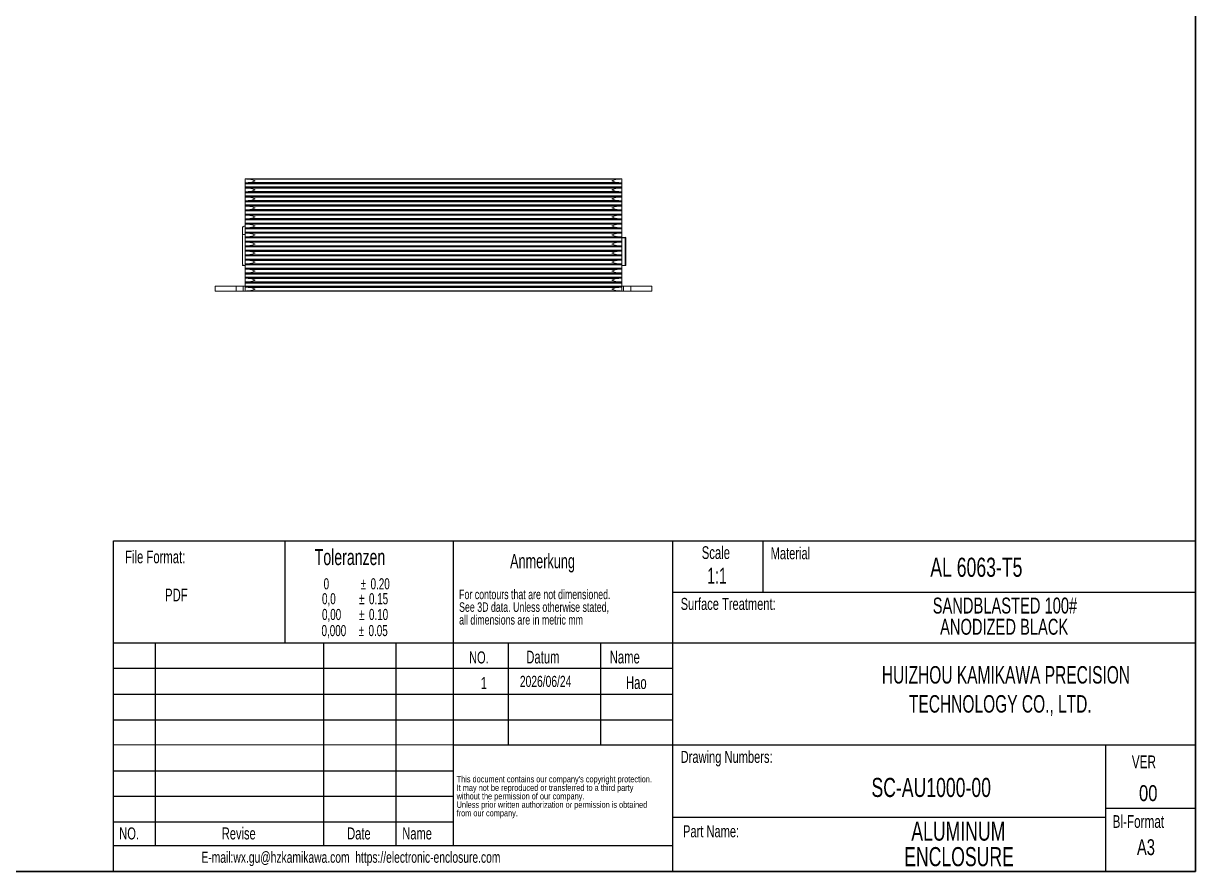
# Model space of a CAD drawing. Header units: millimetres. Extents: x 15 to 405, y 6 to 293.
# Drawn here: x 210 to 405, y 10.8 to 151.9 of the extents above; entities that cross this region are included whole.
import ezdxf

# ---------------------------------------------------------------- set-up
doc = ezdxf.new("R2010")
doc.units = ezdxf.units.MM
for name, color, linetype in [('KOPF', 5, 'Continuous'), ('RAHM', 5, 'Continuous'), ('TEXT', 5, 'Continuous')]:
    doc.layers.add(name, color=color, linetype=linetype)
doc.styles.add('SLDTEXTSTYLE0', font='TXT', dxfattribs={"width": 0.690625})
doc.styles.add('SLDTEXTSTYLE1', font='TXT', dxfattribs={"width": 0.663})
doc.styles.add('SLDTEXTSTYLE2', font='TXT', dxfattribs={"width": 0.78125})

msp = doc.modelspace()

# ---------------------------------------------------------------- linework, layer by layer
at = {"color": 7, "linetype": 'Continuous', "lineweight": 18}
for p, q in [((246.87, 107.41), (246.87, 126.07)), ((246.88, 126.07), (246.87, 126.07)), ((309.54, 126.07), (246.88, 126.07)), ((246.88, 125.25), (246.88, 124.73)), ((309.54, 125.25), (246.88, 125.25)), ((246.9, 125.41), (309.52, 125.41)), ((308.78, 126.02), (247.64, 126.02)), ((308.78, 125.46), (247.64, 125.46)), ((309.54, 126.07), (309.54, 126.07)), ((309.54, 107.41), (309.54, 126.07)), ((309.54, 124.73), (309.54, 125.25)), ((246.88, 124.73), (309.54, 124.73)), ((246.88, 123.75), (246.88, 123.23)), ((309.54, 123.75), (246.88, 123.75)), ((246.88, 123.23), (309.54, 123.23)), ((309.52, 124.57), (246.9, 124.57)), ((246.9, 123.91), (309.52, 123.91)), ((309.52, 123.07), (246.9, 123.07)), ((308.78, 124.52), (247.64, 124.52)), ((308.78, 123.96), (247.64, 123.96)), ((308.78, 123.02), (247.64, 123.02)), ((309.54, 123.23), (309.54, 123.75)), ((246.88, 122.25), (246.88, 121.73)), ((309.54, 122.25), (246.88, 122.25)), ((246.88, 121.73), (309.54, 121.73)), ((246.9, 122.41), (309.52, 122.41)), ((309.52, 121.57), (246.9, 121.57)), ((246.9, 120.91), (309.52, 120.91)), ((308.78, 122.46), (247.64, 122.46)), ((308.78, 121.52), (247.64, 121.52)), ((308.78, 120.96), (247.64, 120.96)), ((309.54, 121.73), (309.54, 122.25)), ((246.88, 120.75), (246.88, 120.23)), ((309.54, 120.75), (246.88, 120.75)), ((246.88, 120.23), (309.54, 120.23)), ((246.88, 119.25), (246.88, 118.73)), ((309.54, 119.25), (246.88, 119.25)), ((309.52, 120.07), (246.9, 120.07)), ((246.9, 119.41), (309.52, 119.41)), ((308.78, 120.02), (247.64, 120.02)), ((308.78, 119.46), (247.64, 119.46)), ((309.54, 120.23), (309.54, 120.75)), ((309.54, 118.73), (309.54, 119.25)), ((246.45, 116.75), (246.45, 117.99)), ((246.47, 116.77), (246.47, 117.97)), ((246.68, 118.22), (246.87, 118.22)), ((246.7, 118.21), (246.87, 118.21)), ((246.88, 118.73), (309.54, 118.73)), ((246.88, 117.75), (246.88, 117.23)), ((309.54, 117.75), (246.88, 117.75)), ((246.88, 117.23), (309.54, 117.23)), ((309.52, 118.57), (246.9, 118.57)), ((246.9, 117.91), (309.52, 117.91)), ((309.52, 117.07), (246.9, 117.07)), ((308.78, 118.52), (247.64, 118.52)), ((308.78, 117.96), (247.64, 117.96)), ((308.78, 117.02), (247.64, 117.02)), ((309.54, 117.23), (309.54, 117.75)), ((246.42, 111.89), (246.42, 116.64)), ((246.62, 116.84), (246.87, 116.84)), ((246.88, 116.25), (246.88, 115.73)), ((309.54, 116.25), (246.88, 116.25)), ((246.88, 115.73), (309.54, 115.73)), ((246.9, 116.41), (309.52, 116.41)), ((309.52, 115.57), (246.9, 115.57)), ((308.78, 116.46), (247.64, 116.46)), ((308.78, 115.52), (247.64, 115.52)), ((309.54, 116.35), (310.11, 116.35)), ((309.54, 115.73), (309.54, 116.25)), ((310.11, 116.25), (309.54, 116.25)), ((310.11, 116.25), (310.11, 116.35)), ((310.21, 116.25), (310.11, 116.25)), ((310.11, 111.69), (310.11, 116.25)), ((310.21, 116.25), (310.21, 111.69)), ((246.88, 114.75), (246.88, 114.23)), ((309.54, 114.75), (246.88, 114.75)), ((246.88, 114.23), (309.54, 114.23)), ((246.88, 113.25), (246.88, 112.73)), ((309.54, 113.25), (246.88, 113.25)), ((246.9, 114.91), (309.52, 114.91)), ((309.52, 114.07), (246.9, 114.07)), ((246.9, 113.41), (309.52, 113.41)), ((308.78, 114.96), (247.64, 114.96)), ((308.78, 114.02), (247.64, 114.02)), ((308.78, 113.46), (247.64, 113.46)), ((309.54, 114.23), (309.54, 114.75)), ((309.54, 112.73), (309.54, 113.25)), ((246.45, 111.69), (246.45, 111.78)), ((246.55, 111.69), (246.45, 111.69)), ((246.55, 111.7), (246.55, 111.69)), ((246.62, 111.69), (246.55, 111.69)), ((246.87, 111.69), (246.62, 111.69)), ((246.88, 112.73), (309.54, 112.73)), ((246.88, 111.75), (246.88, 111.23)), ((309.54, 111.75), (246.88, 111.75)), ((246.88, 111.23), (309.54, 111.23)), ((309.52, 112.57), (246.9, 112.57)), ((246.9, 111.91), (309.52, 111.91)), ((308.78, 112.52), (247.64, 112.52)), ((308.78, 111.96), (247.64, 111.96)), ((309.54, 111.23), (309.54, 111.75)), ((310.11, 111.69), (309.54, 111.69)), ((310.21, 111.69), (310.11, 111.69)), ((246.88, 110.25), (246.88, 109.73)), ((309.54, 110.25), (246.88, 110.25)), ((246.88, 109.73), (309.54, 109.73)), ((309.52, 111.07), (246.9, 111.07)), ((246.9, 110.41), (309.52, 110.41)), ((309.52, 109.57), (246.9, 109.57)), ((308.78, 111.02), (247.64, 111.02)), ((308.78, 110.46), (247.64, 110.46)), ((308.78, 109.52), (247.64, 109.52)), ((309.54, 109.73), (309.54, 110.25)), ((241.87, 108.24), (241.87, 107.41)), ((241.87, 108.24), (245.39, 108.24)), ((241.87, 107.41), (245.39, 107.41)), ((245.39, 107.41), (245.39, 108.24)), ((245.39, 108.24), (246.56, 108.24)), ((246.56, 107.41), (245.39, 107.41)), ((246.56, 108.24), (246.56, 107.41)), ((246.56, 108.24), (246.87, 108.24)), ((246.56, 107.41), (246.87, 107.41)), ((246.88, 107.41), (246.87, 107.41)), ((246.88, 108.75), (246.88, 108.23)), ((309.54, 108.75), (246.88, 108.75)), ((246.88, 108.23), (309.54, 108.23)), ((309.54, 107.41), (246.88, 107.41)), ((246.9, 108.91), (309.52, 108.91)), ((309.52, 108.07), (246.9, 108.07)), ((308.78, 108.96), (247.64, 108.96)), ((308.78, 108.02), (247.64, 108.02)), ((308.78, 107.46), (247.64, 107.46)), ((309.54, 108.23), (309.54, 108.75)), ((309.54, 108.24), (309.85, 108.24)), ((309.54, 107.41), (309.85, 107.41)), ((309.54, 107.41), (309.54, 107.41)), ((309.85, 107.41), (309.85, 108.24)), ((309.85, 108.24), (311.03, 108.24)), ((311.03, 107.41), (309.85, 107.41)), ((311.03, 108.24), (311.03, 107.41)), ((311.03, 108.24), (314.54, 108.24)), ((311.03, 107.41), (314.54, 107.41)), ((314.54, 108.24), (314.54, 107.41))]:
    msp.add_line(p, q, dxfattribs=at)
for centre, radius, start, end in [((246.68, 117.99), 0.233, 90, 180), ((246.7, 117.97), 0.233, 90, 180), ((246.62, 116.64), 0.2, 90, 180), ((310.11, 116.25), 0.102, 360, 90), ((246.62, 111.89), 0.2, 180, 270)]:
    msp.add_arc(centre, radius, start, end, dxfattribs=at)
for centre, start_param, end_param in [((248.54, 126.08), 3.208882, 4.140494), ((248.54, 125.4), 2.142691, 2.977987), ((307.87, 126.08), 5.284284, 6.215896), ((307.87, 125.4), 0.163606, 0.998901), ((248.54, 124.58), 3.305198, 4.140494), ((248.54, 123.9), 2.142691, 2.977987), ((248.54, 123.08), 3.305198, 4.140494), ((307.87, 124.58), 5.284284, 6.11958), ((307.87, 123.9), 0.163606, 0.998901), ((307.87, 123.08), 5.284284, 6.11958), ((248.54, 122.4), 2.142691, 2.977987), ((248.54, 121.58), 3.305198, 4.140494), ((248.54, 120.9), 2.142691, 2.977987), ((307.87, 122.4), 0.163606, 0.998901), ((307.87, 121.58), 5.284284, 6.11958), ((307.87, 120.9), 0.163606, 0.998901), ((248.54, 120.08), 3.305198, 4.140494), ((248.54, 119.4), 2.142691, 2.977987), ((307.87, 120.08), 5.284284, 6.11958), ((307.87, 119.4), 0.163606, 0.998901), ((248.54, 118.58), 3.305198, 4.140494), ((248.54, 117.9), 2.142691, 2.977987), ((248.54, 117.08), 3.305198, 4.140494), ((307.87, 118.58), 5.284284, 6.11958), ((307.87, 117.9), 0.163606, 0.998901), ((307.87, 117.08), 5.284284, 6.11958), ((248.54, 116.4), 2.142691, 2.977987), ((248.54, 115.58), 3.305198, 4.140494), ((307.87, 116.4), 0.163606, 0.998901), ((307.87, 115.58), 5.284284, 6.11958), ((248.54, 114.9), 2.142691, 2.977987), ((248.54, 114.08), 3.305198, 4.140494), ((248.54, 113.4), 2.142691, 2.977987), ((307.87, 114.9), 0.163606, 0.998901), ((307.87, 114.08), 5.284284, 6.11958), ((307.87, 113.4), 0.163606, 0.998901), ((248.54, 112.58), 3.305198, 4.140494), ((248.54, 111.9), 2.142691, 2.977987), ((307.87, 112.58), 5.284284, 6.11958), ((307.87, 111.9), 0.163606, 0.998901), ((248.54, 111.08), 3.305198, 4.140494), ((248.54, 110.4), 2.142691, 2.977987), ((248.54, 109.58), 3.305198, 4.140494), ((307.87, 111.08), 5.284284, 6.11958), ((307.87, 110.4), 0.163606, 0.998901), ((307.87, 109.58), 5.284284, 6.11958), ((248.54, 107.4), 2.142691, 3.074303), ((248.54, 108.9), 2.142691, 2.977987), ((248.54, 108.08), 3.305198, 4.140494), ((307.87, 108.9), 0.163606, 0.998901), ((307.87, 108.08), 5.284284, 6.11958), ((307.87, 107.4), 0.06729, 0.998901)]:
    msp.add_ellipse(centre, major_axis=(1.67, 0), ratio=0.043661, start_param=start_param, end_param=end_param, dxfattribs=at)
for points, knots in [([(246.88, 125.25), (246.88, 125.29), (246.88, 125.33), (246.88, 125.39), (246.89, 125.41), (246.9, 125.41)], [0, 0, 0, 0, 0.5, 0.5, 1, 1, 1, 1]), ([(247.64, 126.02), (247.71, 126.01), (247.78, 126), (247.93, 125.97), (248.01, 125.94), (248.16, 125.89), (248.23, 125.86), (248.39, 125.8), (248.46, 125.77), (248.54, 125.74)], [0, 0, 0, 0, 0.25, 0.25, 0.5, 0.5, 0.75, 0.75, 1, 1, 1, 1]), ([(247.64, 125.46), (247.71, 125.46), (247.78, 125.48), (247.93, 125.51), (248.01, 125.54), (248.16, 125.59), (248.23, 125.62), (248.39, 125.68), (248.46, 125.71), (248.54, 125.74)], [0, 0, 0, 0, 0.25, 0.25, 0.5, 0.5, 0.75, 0.75, 1, 1, 1, 1]), ([(308.78, 126.02), (308.7, 126.01), (308.63, 126), (308.48, 125.97), (308.41, 125.94), (308.26, 125.89), (308.18, 125.86), (308.03, 125.8), (307.95, 125.77), (307.87, 125.74)], [0, 0, 0, 0, 0.25, 0.25, 0.5, 0.5, 0.75, 0.75, 1, 1, 1, 1]), ([(308.78, 125.46), (308.7, 125.46), (308.63, 125.48), (308.48, 125.51), (308.41, 125.54), (308.26, 125.59), (308.18, 125.62), (308.03, 125.68), (307.95, 125.71), (307.87, 125.74)], [0, 0, 0, 0, 0.25, 0.25, 0.5, 0.5, 0.75, 0.75, 1, 1, 1, 1]), ([(309.52, 125.41), (309.52, 125.41), (309.53, 125.39), (309.54, 125.33), (309.54, 125.29), (309.54, 125.25)], [0, 0, 0, 0, 0.5, 0.5, 1, 1, 1, 1]), ([(246.9, 124.57), (246.89, 124.57), (246.88, 124.59), (246.88, 124.65), (246.88, 124.69), (246.88, 124.73)], [0, 0, 0, 0, 0.5, 0.5, 1, 1, 1, 1]), ([(246.88, 123.75), (246.88, 123.79), (246.88, 123.83), (246.88, 123.89), (246.89, 123.91), (246.9, 123.91)], [0, 0, 0, 0, 0.5, 0.5, 1, 1, 1, 1]), ([(246.9, 123.07), (246.89, 123.07), (246.88, 123.09), (246.88, 123.15), (246.88, 123.19), (246.88, 123.23)], [0, 0, 0, 0, 0.5, 0.5, 1, 1, 1, 1]), ([(247.64, 124.52), (247.71, 124.51), (247.78, 124.5), (247.93, 124.47), (248.01, 124.44), (248.16, 124.39), (248.23, 124.36), (248.39, 124.3), (248.46, 124.27), (248.54, 124.24)], [0, 0, 0, 0, 0.25, 0.25, 0.5, 0.5, 0.75, 0.75, 1, 1, 1, 1]), ([(247.64, 123.96), (247.71, 123.96), (247.78, 123.98), (247.93, 124.01), (248.01, 124.04), (248.16, 124.09), (248.23, 124.12), (248.39, 124.18), (248.46, 124.21), (248.54, 124.24)], [0, 0, 0, 0, 0.25, 0.25, 0.5, 0.5, 0.75, 0.75, 1, 1, 1, 1]), ([(247.64, 123.02), (247.71, 123.01), (247.78, 123), (247.93, 122.97), (248.01, 122.94), (248.16, 122.89), (248.23, 122.86), (248.39, 122.8), (248.46, 122.77), (248.54, 122.74)], [0, 0, 0, 0, 0.25, 0.25, 0.5, 0.5, 0.75, 0.75, 1, 1, 1, 1]), ([(308.78, 124.52), (308.7, 124.51), (308.63, 124.5), (308.48, 124.47), (308.41, 124.44), (308.26, 124.39), (308.18, 124.36), (308.03, 124.3), (307.95, 124.27), (307.87, 124.24)], [0, 0, 0, 0, 0.25, 0.25, 0.5, 0.5, 0.75, 0.75, 1, 1, 1, 1]), ([(308.78, 123.96), (308.7, 123.96), (308.63, 123.98), (308.48, 124.01), (308.41, 124.04), (308.26, 124.09), (308.18, 124.12), (308.03, 124.18), (307.95, 124.21), (307.87, 124.24)], [0, 0, 0, 0, 0.25, 0.25, 0.5, 0.5, 0.75, 0.75, 1, 1, 1, 1]), ([(308.78, 123.02), (308.7, 123.01), (308.63, 123), (308.48, 122.97), (308.41, 122.94), (308.26, 122.89), (308.18, 122.86), (308.03, 122.8), (307.95, 122.77), (307.87, 122.74)], [0, 0, 0, 0, 0.25, 0.25, 0.5, 0.5, 0.75, 0.75, 1, 1, 1, 1]), ([(309.54, 124.73), (309.54, 124.69), (309.54, 124.65), (309.53, 124.59), (309.52, 124.57), (309.52, 124.57)], [0, 0, 0, 0, 0.5, 0.5, 1, 1, 1, 1]), ([(309.52, 123.91), (309.52, 123.91), (309.53, 123.89), (309.54, 123.83), (309.54, 123.79), (309.54, 123.75)], [0, 0, 0, 0, 0.5, 0.5, 1, 1, 1, 1]), ([(309.54, 123.23), (309.54, 123.19), (309.54, 123.15), (309.53, 123.09), (309.52, 123.07), (309.52, 123.07)], [0, 0, 0, 0, 0.5, 0.5, 1, 1, 1, 1]), ([(246.88, 122.25), (246.88, 122.29), (246.88, 122.33), (246.88, 122.39), (246.89, 122.41), (246.9, 122.41)], [0, 0, 0, 0, 0.5, 0.5, 1, 1, 1, 1]), ([(246.9, 121.57), (246.89, 121.57), (246.88, 121.59), (246.88, 121.65), (246.88, 121.69), (246.88, 121.73)], [0, 0, 0, 0, 0.5, 0.5, 1, 1, 1, 1]), ([(246.88, 120.75), (246.88, 120.79), (246.88, 120.83), (246.88, 120.89), (246.89, 120.91), (246.9, 120.91)], [0, 0, 0, 0, 0.5, 0.5, 1, 1, 1, 1]), ([(247.64, 122.46), (247.71, 122.46), (247.78, 122.48), (247.93, 122.51), (248.01, 122.54), (248.16, 122.59), (248.23, 122.62), (248.39, 122.68), (248.46, 122.71), (248.54, 122.74)], [0, 0, 0, 0, 0.25, 0.25, 0.5, 0.5, 0.75, 0.75, 1, 1, 1, 1]), ([(247.64, 121.52), (247.71, 121.51), (247.78, 121.5), (247.93, 121.47), (248.01, 121.44), (248.16, 121.39), (248.23, 121.36), (248.39, 121.3), (248.46, 121.27), (248.54, 121.24)], [0, 0, 0, 0, 0.25, 0.25, 0.5, 0.5, 0.75, 0.75, 1, 1, 1, 1]), ([(247.64, 120.96), (247.71, 120.96), (247.78, 120.98), (247.93, 121.01), (248.01, 121.04), (248.16, 121.09), (248.23, 121.12), (248.39, 121.18), (248.46, 121.21), (248.54, 121.24)], [0, 0, 0, 0, 0.25, 0.25, 0.5, 0.5, 0.75, 0.75, 1, 1, 1, 1]), ([(308.78, 122.46), (308.7, 122.46), (308.63, 122.48), (308.48, 122.51), (308.41, 122.54), (308.26, 122.59), (308.18, 122.62), (308.03, 122.68), (307.95, 122.71), (307.87, 122.74)], [0, 0, 0, 0, 0.25, 0.25, 0.5, 0.5, 0.75, 0.75, 1, 1, 1, 1]), ([(308.78, 121.52), (308.7, 121.51), (308.63, 121.5), (308.48, 121.47), (308.41, 121.44), (308.26, 121.39), (308.18, 121.36), (308.03, 121.3), (307.95, 121.27), (307.87, 121.24)], [0, 0, 0, 0, 0.25, 0.25, 0.5, 0.5, 0.75, 0.75, 1, 1, 1, 1]), ([(308.78, 120.96), (308.7, 120.96), (308.63, 120.98), (308.48, 121.01), (308.41, 121.04), (308.26, 121.09), (308.18, 121.12), (308.03, 121.18), (307.95, 121.21), (307.87, 121.24)], [0, 0, 0, 0, 0.25, 0.25, 0.5, 0.5, 0.75, 0.75, 1, 1, 1, 1]), ([(309.52, 122.41), (309.52, 122.41), (309.53, 122.39), (309.54, 122.33), (309.54, 122.29), (309.54, 122.25)], [0, 0, 0, 0, 0.5, 0.5, 1, 1, 1, 1]), ([(309.54, 121.73), (309.54, 121.69), (309.54, 121.65), (309.53, 121.59), (309.52, 121.57), (309.52, 121.57)], [0, 0, 0, 0, 0.5, 0.5, 1, 1, 1, 1]), ([(309.52, 120.91), (309.52, 120.91), (309.53, 120.89), (309.54, 120.83), (309.54, 120.79), (309.54, 120.75)], [0, 0, 0, 0, 0.5, 0.5, 1, 1, 1, 1]), ([(246.9, 120.07), (246.89, 120.07), (246.88, 120.09), (246.88, 120.15), (246.88, 120.19), (246.88, 120.23)], [0, 0, 0, 0, 0.5, 0.5, 1, 1, 1, 1]), ([(246.88, 119.25), (246.88, 119.29), (246.88, 119.33), (246.88, 119.39), (246.89, 119.41), (246.9, 119.41)], [0, 0, 0, 0, 0.5, 0.5, 1, 1, 1, 1]), ([(247.64, 120.02), (247.71, 120.01), (247.78, 120), (247.93, 119.97), (248.01, 119.94), (248.16, 119.89), (248.23, 119.86), (248.39, 119.8), (248.46, 119.77), (248.54, 119.74)], [0, 0, 0, 0, 0.25, 0.25, 0.5, 0.5, 0.75, 0.75, 1, 1, 1, 1]), ([(247.64, 119.46), (247.71, 119.46), (247.78, 119.48), (247.93, 119.51), (248.01, 119.54), (248.16, 119.59), (248.23, 119.62), (248.39, 119.68), (248.46, 119.71), (248.54, 119.74)], [0, 0, 0, 0, 0.25, 0.25, 0.5, 0.5, 0.75, 0.75, 1, 1, 1, 1]), ([(308.78, 120.02), (308.7, 120.01), (308.63, 120), (308.48, 119.97), (308.41, 119.94), (308.26, 119.89), (308.18, 119.86), (308.03, 119.8), (307.95, 119.77), (307.87, 119.74)], [0, 0, 0, 0, 0.25, 0.25, 0.5, 0.5, 0.75, 0.75, 1, 1, 1, 1]), ([(308.78, 119.46), (308.7, 119.46), (308.63, 119.48), (308.48, 119.51), (308.41, 119.54), (308.26, 119.59), (308.18, 119.62), (308.03, 119.68), (307.95, 119.71), (307.87, 119.74)], [0, 0, 0, 0, 0.25, 0.25, 0.5, 0.5, 0.75, 0.75, 1, 1, 1, 1]), ([(309.54, 120.23), (309.54, 120.19), (309.54, 120.15), (309.53, 120.09), (309.52, 120.07), (309.52, 120.07)], [0, 0, 0, 0, 0.5, 0.5, 1, 1, 1, 1]), ([(309.52, 119.41), (309.52, 119.41), (309.53, 119.39), (309.54, 119.33), (309.54, 119.29), (309.54, 119.25)], [0, 0, 0, 0, 0.5, 0.5, 1, 1, 1, 1]), ([(246.9, 118.57), (246.89, 118.57), (246.88, 118.59), (246.88, 118.65), (246.88, 118.69), (246.88, 118.73)], [0, 0, 0, 0, 0.5, 0.5, 1, 1, 1, 1]), ([(246.88, 117.75), (246.88, 117.79), (246.88, 117.83), (246.88, 117.89), (246.89, 117.91), (246.9, 117.91)], [0, 0, 0, 0, 0.5, 0.5, 1, 1, 1, 1]), ([(246.9, 117.07), (246.89, 117.07), (246.88, 117.09), (246.88, 117.15), (246.88, 117.19), (246.88, 117.23)], [0, 0, 0, 0, 0.5, 0.5, 1, 1, 1, 1]), ([(247.64, 118.52), (247.71, 118.51), (247.78, 118.5), (247.93, 118.47), (248.01, 118.44), (248.16, 118.39), (248.23, 118.36), (248.39, 118.3), (248.46, 118.27), (248.54, 118.24)], [0, 0, 0, 0, 0.25, 0.25, 0.5, 0.5, 0.75, 0.75, 1, 1, 1, 1]), ([(247.64, 117.96), (247.71, 117.96), (247.78, 117.98), (247.93, 118.01), (248.01, 118.04), (248.16, 118.09), (248.23, 118.12), (248.39, 118.18), (248.46, 118.21), (248.54, 118.24)], [0, 0, 0, 0, 0.25, 0.25, 0.5, 0.5, 0.75, 0.75, 1, 1, 1, 1]), ([(247.64, 117.02), (247.71, 117.01), (247.78, 117), (247.93, 116.97), (248.01, 116.94), (248.16, 116.89), (248.23, 116.86), (248.39, 116.8), (248.46, 116.77), (248.54, 116.74)], [0, 0, 0, 0, 0.25, 0.25, 0.5, 0.5, 0.75, 0.75, 1, 1, 1, 1]), ([(308.78, 118.52), (308.7, 118.51), (308.63, 118.5), (308.48, 118.47), (308.41, 118.44), (308.26, 118.39), (308.18, 118.36), (308.03, 118.3), (307.95, 118.27), (307.87, 118.24)], [0, 0, 0, 0, 0.25, 0.25, 0.5, 0.5, 0.75, 0.75, 1, 1, 1, 1]), ([(308.78, 117.96), (308.7, 117.96), (308.63, 117.98), (308.48, 118.01), (308.41, 118.04), (308.26, 118.09), (308.18, 118.12), (308.03, 118.18), (307.95, 118.21), (307.87, 118.24)], [0, 0, 0, 0, 0.25, 0.25, 0.5, 0.5, 0.75, 0.75, 1, 1, 1, 1]), ([(308.78, 117.02), (308.7, 117.01), (308.63, 117), (308.48, 116.97), (308.41, 116.94), (308.26, 116.89), (308.18, 116.86), (308.03, 116.8), (307.95, 116.77), (307.87, 116.74)], [0, 0, 0, 0, 0.25, 0.25, 0.5, 0.5, 0.75, 0.75, 1, 1, 1, 1]), ([(309.54, 118.73), (309.54, 118.69), (309.54, 118.65), (309.53, 118.59), (309.52, 118.57), (309.52, 118.57)], [0, 0, 0, 0, 0.5, 0.5, 1, 1, 1, 1]), ([(309.52, 117.91), (309.52, 117.91), (309.53, 117.89), (309.54, 117.83), (309.54, 117.79), (309.54, 117.75)], [0, 0, 0, 0, 0.5, 0.5, 1, 1, 1, 1]), ([(309.54, 117.23), (309.54, 117.19), (309.54, 117.15), (309.53, 117.09), (309.52, 117.07), (309.52, 117.07)], [0, 0, 0, 0, 0.5, 0.5, 1, 1, 1, 1]), ([(246.88, 116.25), (246.88, 116.29), (246.88, 116.33), (246.88, 116.39), (246.89, 116.41), (246.9, 116.41)], [0, 0, 0, 0, 0.5, 0.5, 1, 1, 1, 1]), ([(246.9, 115.57), (246.89, 115.57), (246.88, 115.59), (246.88, 115.65), (246.88, 115.69), (246.88, 115.73)], [0, 0, 0, 0, 0.5, 0.5, 1, 1, 1, 1]), ([(247.64, 116.46), (247.71, 116.46), (247.78, 116.48), (247.93, 116.51), (248.01, 116.54), (248.16, 116.59), (248.23, 116.62), (248.39, 116.68), (248.46, 116.71), (248.54, 116.74)], [0, 0, 0, 0, 0.25, 0.25, 0.5, 0.5, 0.75, 0.75, 1, 1, 1, 1]), ([(247.64, 115.52), (247.71, 115.51), (247.78, 115.5), (247.93, 115.47), (248.01, 115.44), (248.16, 115.39), (248.23, 115.36), (248.39, 115.3), (248.46, 115.27), (248.54, 115.24)], [0, 0, 0, 0, 0.25, 0.25, 0.5, 0.5, 0.75, 0.75, 1, 1, 1, 1]), ([(247.64, 114.96), (247.71, 114.96), (247.78, 114.98), (247.93, 115.01), (248.01, 115.04), (248.16, 115.09), (248.23, 115.12), (248.39, 115.18), (248.46, 115.21), (248.54, 115.24)], [0, 0, 0, 0, 0.25, 0.25, 0.5, 0.5, 0.75, 0.75, 1, 1, 1, 1]), ([(308.78, 116.46), (308.7, 116.46), (308.63, 116.48), (308.48, 116.51), (308.41, 116.54), (308.26, 116.59), (308.18, 116.62), (308.03, 116.68), (307.95, 116.71), (307.87, 116.74)], [0, 0, 0, 0, 0.25, 0.25, 0.5, 0.5, 0.75, 0.75, 1, 1, 1, 1]), ([(308.78, 115.52), (308.7, 115.51), (308.63, 115.5), (308.48, 115.47), (308.41, 115.44), (308.26, 115.39), (308.18, 115.36), (308.03, 115.3), (307.95, 115.27), (307.87, 115.24)], [0, 0, 0, 0, 0.25, 0.25, 0.5, 0.5, 0.75, 0.75, 1, 1, 1, 1]), ([(308.78, 114.96), (308.7, 114.96), (308.63, 114.98), (308.48, 115.01), (308.41, 115.04), (308.26, 115.09), (308.18, 115.12), (308.03, 115.18), (307.95, 115.21), (307.87, 115.24)], [0, 0, 0, 0, 0.25, 0.25, 0.5, 0.5, 0.75, 0.75, 1, 1, 1, 1]), ([(309.52, 116.41), (309.52, 116.41), (309.53, 116.39), (309.54, 116.33), (309.54, 116.29), (309.54, 116.25)], [0, 0, 0, 0, 0.5, 0.5, 1, 1, 1, 1]), ([(309.54, 115.73), (309.54, 115.69), (309.54, 115.65), (309.53, 115.59), (309.52, 115.57), (309.52, 115.57)], [0, 0, 0, 0, 0.5, 0.5, 1, 1, 1, 1]), ([(246.88, 114.75), (246.88, 114.79), (246.88, 114.83), (246.88, 114.89), (246.89, 114.91), (246.9, 114.91)], [0, 0, 0, 0, 0.5, 0.5, 1, 1, 1, 1]), ([(246.9, 114.07), (246.89, 114.07), (246.88, 114.09), (246.88, 114.15), (246.88, 114.19), (246.88, 114.23)], [0, 0, 0, 0, 0.5, 0.5, 1, 1, 1, 1]), ([(246.88, 113.25), (246.88, 113.29), (246.88, 113.33), (246.88, 113.39), (246.89, 113.41), (246.9, 113.41)], [0, 0, 0, 0, 0.5, 0.5, 1, 1, 1, 1]), ([(247.64, 114.02), (247.71, 114.01), (247.78, 114), (247.93, 113.97), (248.01, 113.94), (248.16, 113.89), (248.23, 113.86), (248.39, 113.8), (248.46, 113.77), (248.54, 113.74)], [0, 0, 0, 0, 0.25, 0.25, 0.5, 0.5, 0.75, 0.75, 1, 1, 1, 1]), ([(247.64, 113.46), (247.71, 113.46), (247.78, 113.48), (247.93, 113.51), (248.01, 113.54), (248.16, 113.59), (248.23, 113.62), (248.39, 113.68), (248.46, 113.71), (248.54, 113.74)], [0, 0, 0, 0, 0.25, 0.25, 0.5, 0.5, 0.75, 0.75, 1, 1, 1, 1]), ([(308.78, 114.02), (308.7, 114.01), (308.63, 114), (308.48, 113.97), (308.41, 113.94), (308.26, 113.89), (308.18, 113.86), (308.03, 113.8), (307.95, 113.77), (307.87, 113.74)], [0, 0, 0, 0, 0.25, 0.25, 0.5, 0.5, 0.75, 0.75, 1, 1, 1, 1]), ([(308.78, 113.46), (308.7, 113.46), (308.63, 113.48), (308.48, 113.51), (308.41, 113.54), (308.26, 113.59), (308.18, 113.62), (308.03, 113.68), (307.95, 113.71), (307.87, 113.74)], [0, 0, 0, 0, 0.25, 0.25, 0.5, 0.5, 0.75, 0.75, 1, 1, 1, 1]), ([(309.52, 114.91), (309.52, 114.91), (309.53, 114.89), (309.54, 114.83), (309.54, 114.79), (309.54, 114.75)], [0, 0, 0, 0, 0.5, 0.5, 1, 1, 1, 1]), ([(309.54, 114.23), (309.54, 114.19), (309.54, 114.15), (309.53, 114.09), (309.52, 114.07), (309.52, 114.07)], [0, 0, 0, 0, 0.5, 0.5, 1, 1, 1, 1]), ([(309.52, 113.41), (309.52, 113.41), (309.53, 113.39), (309.54, 113.33), (309.54, 113.29), (309.54, 113.25)], [0, 0, 0, 0, 0.5, 0.5, 1, 1, 1, 1]), ([(246.9, 112.57), (246.89, 112.57), (246.88, 112.59), (246.88, 112.65), (246.88, 112.69), (246.88, 112.73)], [0, 0, 0, 0, 0.5, 0.5, 1, 1, 1, 1]), ([(246.88, 111.75), (246.88, 111.79), (246.88, 111.83), (246.88, 111.89), (246.89, 111.91), (246.9, 111.91)], [0, 0, 0, 0, 0.5, 0.5, 1, 1, 1, 1]), ([(246.9, 111.07), (246.89, 111.07), (246.88, 111.09), (246.88, 111.15), (246.88, 111.19), (246.88, 111.23)], [0, 0, 0, 0, 0.5, 0.5, 1, 1, 1, 1]), ([(247.64, 112.52), (247.71, 112.51), (247.78, 112.5), (247.93, 112.47), (248.01, 112.44), (248.16, 112.39), (248.23, 112.36), (248.39, 112.3), (248.46, 112.27), (248.54, 112.24)], [0, 0, 0, 0, 0.25, 0.25, 0.5, 0.5, 0.75, 0.75, 1, 1, 1, 1]), ([(247.64, 111.96), (247.71, 111.96), (247.78, 111.98), (247.93, 112.01), (248.01, 112.04), (248.16, 112.09), (248.23, 112.12), (248.39, 112.18), (248.46, 112.21), (248.54, 112.24)], [0, 0, 0, 0, 0.25, 0.25, 0.5, 0.5, 0.75, 0.75, 1, 1, 1, 1]), ([(308.78, 112.52), (308.7, 112.51), (308.63, 112.5), (308.48, 112.47), (308.41, 112.44), (308.26, 112.39), (308.18, 112.36), (308.03, 112.3), (307.95, 112.27), (307.87, 112.24)], [0, 0, 0, 0, 0.25, 0.25, 0.5, 0.5, 0.75, 0.75, 1, 1, 1, 1]), ([(308.78, 111.96), (308.7, 111.96), (308.63, 111.98), (308.48, 112.01), (308.41, 112.04), (308.26, 112.09), (308.18, 112.12), (308.03, 112.18), (307.95, 112.21), (307.87, 112.24)], [0, 0, 0, 0, 0.25, 0.25, 0.5, 0.5, 0.75, 0.75, 1, 1, 1, 1]), ([(309.54, 112.73), (309.54, 112.69), (309.54, 112.65), (309.53, 112.59), (309.52, 112.57), (309.52, 112.57)], [0, 0, 0, 0, 0.5, 0.5, 1, 1, 1, 1]), ([(309.52, 111.91), (309.52, 111.91), (309.53, 111.89), (309.54, 111.83), (309.54, 111.79), (309.54, 111.75)], [0, 0, 0, 0, 0.5, 0.5, 1, 1, 1, 1]), ([(309.54, 111.23), (309.54, 111.19), (309.54, 111.15), (309.53, 111.09), (309.52, 111.07), (309.52, 111.07)], [0, 0, 0, 0, 0.5, 0.5, 1, 1, 1, 1]), ([(246.88, 110.25), (246.88, 110.29), (246.88, 110.33), (246.88, 110.39), (246.89, 110.41), (246.9, 110.41)], [0, 0, 0, 0, 0.5, 0.5, 1, 1, 1, 1]), ([(246.9, 109.57), (246.89, 109.57), (246.88, 109.59), (246.88, 109.65), (246.88, 109.69), (246.88, 109.73)], [0, 0, 0, 0, 0.5, 0.5, 1, 1, 1, 1]), ([(247.64, 111.02), (247.71, 111.01), (247.78, 111), (247.93, 110.97), (248.01, 110.94), (248.16, 110.89), (248.23, 110.86), (248.39, 110.8), (248.46, 110.77), (248.54, 110.74)], [0, 0, 0, 0, 0.25, 0.25, 0.5, 0.5, 0.75, 0.75, 1, 1, 1, 1]), ([(247.64, 110.46), (247.71, 110.46), (247.78, 110.48), (247.93, 110.51), (248.01, 110.54), (248.16, 110.59), (248.23, 110.62), (248.39, 110.68), (248.46, 110.71), (248.54, 110.74)], [0, 0, 0, 0, 0.25, 0.25, 0.5, 0.5, 0.75, 0.75, 1, 1, 1, 1]), ([(247.64, 109.52), (247.71, 109.51), (247.78, 109.5), (247.93, 109.47), (248.01, 109.44), (248.16, 109.39), (248.23, 109.36), (248.39, 109.3), (248.46, 109.27), (248.54, 109.24)], [0, 0, 0, 0, 0.25, 0.25, 0.5, 0.5, 0.75, 0.75, 1, 1, 1, 1]), ([(247.64, 108.96), (247.71, 108.96), (247.78, 108.98), (247.93, 109.01), (248.01, 109.04), (248.16, 109.09), (248.23, 109.12), (248.39, 109.18), (248.46, 109.21), (248.54, 109.24)], [0, 0, 0, 0, 0.25, 0.25, 0.5, 0.5, 0.75, 0.75, 1, 1, 1, 1]), ([(308.78, 111.02), (308.7, 111.01), (308.63, 111), (308.48, 110.97), (308.41, 110.94), (308.26, 110.89), (308.18, 110.86), (308.03, 110.8), (307.95, 110.77), (307.87, 110.74)], [0, 0, 0, 0, 0.25, 0.25, 0.5, 0.5, 0.75, 0.75, 1, 1, 1, 1]), ([(308.78, 110.46), (308.7, 110.46), (308.63, 110.48), (308.48, 110.51), (308.41, 110.54), (308.26, 110.59), (308.18, 110.62), (308.03, 110.68), (307.95, 110.71), (307.87, 110.74)], [0, 0, 0, 0, 0.25, 0.25, 0.5, 0.5, 0.75, 0.75, 1, 1, 1, 1]), ([(308.78, 109.52), (308.7, 109.51), (308.63, 109.5), (308.48, 109.47), (308.41, 109.44), (308.26, 109.39), (308.18, 109.36), (308.03, 109.3), (307.95, 109.27), (307.87, 109.24)], [0, 0, 0, 0, 0.25, 0.25, 0.5, 0.5, 0.75, 0.75, 1, 1, 1, 1]), ([(308.78, 108.96), (308.7, 108.96), (308.63, 108.98), (308.48, 109.01), (308.41, 109.04), (308.26, 109.09), (308.18, 109.12), (308.03, 109.18), (307.95, 109.21), (307.87, 109.24)], [0, 0, 0, 0, 0.25, 0.25, 0.5, 0.5, 0.75, 0.75, 1, 1, 1, 1]), ([(309.52, 110.41), (309.52, 110.41), (309.53, 110.39), (309.54, 110.33), (309.54, 110.29), (309.54, 110.25)], [0, 0, 0, 0, 0.5, 0.5, 1, 1, 1, 1]), ([(309.54, 109.73), (309.54, 109.69), (309.54, 109.65), (309.53, 109.59), (309.52, 109.57), (309.52, 109.57)], [0, 0, 0, 0, 0.5, 0.5, 1, 1, 1, 1]), ([(246.88, 108.75), (246.88, 108.79), (246.88, 108.83), (246.88, 108.89), (246.89, 108.91), (246.9, 108.91)], [0, 0, 0, 0, 0.5, 0.5, 1, 1, 1, 1]), ([(246.9, 108.07), (246.89, 108.07), (246.88, 108.09), (246.88, 108.15), (246.88, 108.19), (246.88, 108.23)], [0, 0, 0, 0, 0.5, 0.5, 1, 1, 1, 1]), ([(247.64, 108.02), (247.71, 108.01), (247.78, 108), (247.93, 107.97), (248.01, 107.94), (248.16, 107.89), (248.23, 107.86), (248.39, 107.8), (248.46, 107.77), (248.54, 107.74)], [0, 0, 0, 0, 0.25, 0.25, 0.5, 0.5, 0.75, 0.75, 1, 1, 1, 1]), ([(247.64, 107.46), (247.71, 107.46), (247.78, 107.48), (247.93, 107.51), (248.01, 107.54), (248.16, 107.59), (248.23, 107.62), (248.39, 107.68), (248.46, 107.71), (248.54, 107.74)], [0, 0, 0, 0, 0.25, 0.25, 0.5, 0.5, 0.75, 0.75, 1, 1, 1, 1]), ([(308.78, 108.02), (308.7, 108.01), (308.63, 108), (308.48, 107.97), (308.41, 107.94), (308.26, 107.89), (308.18, 107.86), (308.03, 107.8), (307.95, 107.77), (307.87, 107.74)], [0, 0, 0, 0, 0.25, 0.25, 0.5, 0.5, 0.75, 0.75, 1, 1, 1, 1]), ([(308.78, 107.46), (308.7, 107.46), (308.63, 107.48), (308.48, 107.51), (308.41, 107.54), (308.26, 107.59), (308.18, 107.62), (308.03, 107.68), (307.95, 107.71), (307.87, 107.74)], [0, 0, 0, 0, 0.25, 0.25, 0.5, 0.5, 0.75, 0.75, 1, 1, 1, 1]), ([(309.52, 108.91), (309.52, 108.91), (309.53, 108.89), (309.54, 108.83), (309.54, 108.79), (309.54, 108.75)], [0, 0, 0, 0, 0.5, 0.5, 1, 1, 1, 1]), ([(309.54, 108.23), (309.54, 108.19), (309.54, 108.15), (309.53, 108.09), (309.52, 108.07), (309.52, 108.07)], [0, 0, 0, 0, 0.5, 0.5, 1, 1, 1, 1])]:
    msp.add_open_spline(points, degree=3, knots=knots, dxfattribs=at)
at = {"layer": 'KOPF', "color": 1, "linetype": 'Continuous', "lineweight": 25}
msp.add_line((225, 10.85), (225, 65.85), dxfattribs=at)
at = {"layer": 'KOPF', "color": 7, "linetype": 'Continuous', "lineweight": 25}
for p, q in [((225, 65.85), (318, 65.85)), ((253.5, 65.85), (253.5, 48.84)), ((281.54, 15.15), (281.54, 65.77)), ((318, 65.85), (318, 10.85)), ((318, 48.85), (225, 48.85)), ((318, 15.15), (225, 15.15))]:
    msp.add_line(p, q, dxfattribs=at)
at = {"layer": 'KOPF', "color": 7, "linetype": 'Continuous'}
for p, q in [((333, 65.85), (333, 57.35)), ((318, 57.35), (405, 57.35)), ((231.99, 15.15), (231.99, 48.88)), ((259.95, 15.15), (259.95, 48.88)), ((271.95, 48.85), (271.95, 15.15)), ((306, 48.85), (306, 31.93)), ((405, 48.85), (318, 48.85)), ((318, 44.6), (225, 44.6)), ((225, 40.35), (318, 40.35)), ((225, 36.1), (318, 36.1)), ((318, 31.93), (405, 31.93)), ((390, 31.93), (390, 10.85)), ((225, 27.6), (281.54, 27.6)), ((281.54, 23.35), (225, 23.35)), ((390, 19.85), (318, 19.85)), ((390, 21.39), (405, 21.39)), ((225, 19.1), (281.54, 19.1))]:
    msp.add_line(p, q, dxfattribs=at)
at = {"layer": 'KOPF', "color": 218, "linetype": 'Continuous'}
msp.add_line((290.64, 48.84), (290.64, 31.93), dxfattribs=at)
at = {"layer": 'KOPF', "color": 7, "linetype": 'Continuous', "lineweight": 18}
msp.add_line((225, 31.93), (281.54, 31.93), dxfattribs=at)
at = {"layer": 'KOPF', "color": 7, "lineweight": 25}
msp.add_line((281.54, 31.93), (318, 31.93), dxfattribs=at)
at = {"layer": 'KOPF', "color": 7, "lineweight": 35}
msp.add_line((225, 10.85), (405, 10.85), dxfattribs=at)
at = {"layer": 'RAHM', "color": 7, "linetype": 'Continuous', "lineweight": 35}
for p, q in [((405, 10.85), (405, 287.85)), ((15, 10.85), (405, 10.85))]:
    msp.add_line(p, q, dxfattribs=at)
at = {"layer": 'RAHM', "color": 7, "linetype": 'Continuous', "lineweight": 25}
msp.add_line((318, 65.85), (405, 65.85), dxfattribs=at)
at = {"layer": 'RAHM', "color": 7, "lineweight": 25}
msp.add_line((405, 10.85), (405, 65.85), dxfattribs=at)

# ---------------------------------------------------------------- texts
at = {"layer": 'RAHM', "attachment_point": 1, "style": 'SLDTEXTSTYLE1'}
for s, insert, char_height in [('Anmerkung', (290.96, 63.69), 2.381), ('PDF', (233.56, 57.91), 2.117)]:
    msp.add_mtext(s, dxfattribs=dict(at, insert=insert, char_height=char_height))
at = {"layer": 'TEXT', "color": 218, "insert": (226.92, 64.25), "char_height": 2.1167, "attachment_point": 1, "style": 'SLDTEXTSTYLE1'}
msp.add_mtext('File Format:', dxfattribs=at)
at = {"layer": 'TEXT'}
for s, insert, char_height, attachment_point, style in [('Toleranzen', (258.46, 64.48), 2.646, 1, 'SLDTEXTSTYLE1'), ('Scale', (322.85, 64.96), 2.117, 1, 'SLDTEXTSTYLE1'), ('Material', (334.31, 64.8), 2, 1, 'SLDTEXTSTYLE0'), ('AL 6063-T5', (360.87, 63.06), 3.175, 1, 'SLDTEXTSTYLE0'), ('1:1', (323.76, 61.39), 2.646, 1, 'SLDTEXTSTYLE1'), ('0', (259.94, 59.64), 1.85, 1, 'SLDTEXTSTYLE1'), ('%%p', (266.11, 59.64), 1.852, 1, 'SLDTEXTSTYLE1'), ('0.20', (267.75, 59.64), 1.852, 1, 'SLDTEXTSTYLE1'), ('0,0', (259.67, 57.16), 1.852, 1, 'SLDTEXTSTYLE1'), ('%%p', (265.84, 57.16), 1.852, 1, 'SLDTEXTSTYLE1'), ('0.15', (267.48, 57.16), 1.852, 1, 'SLDTEXTSTYLE1'), ('For contours that are not dimensioned.', (282.48, 57.75), 1.5875, 1, 'SLDTEXTSTYLE0'), ('See 3D data. Unless otherwise stated,', (282.48, 55.64), 1.5875, 1, 'SLDTEXTSTYLE0'), ('Surface Treatment:', (319.34, 56.37), 2, 1, 'SLDTEXTSTYLE0'), ('SANDBLASTED 100#', (373.29, 56.42), 2.6458, 2, 'SLDTEXTSTYLE0'), ('0,00', (259.67, 54.54), 1.852, 1, 'SLDTEXTSTYLE1'), ('%%p', (265.84, 54.54), 1.852, 1, 'SLDTEXTSTYLE1'), ('0.10', (267.48, 54.54), 1.852, 1, 'SLDTEXTSTYLE1'), ('all dimensions are in metric mm', (282.48, 53.52), 1.5875, 1, 'SLDTEXTSTYLE0'), ('ANODIZED BLACK', (373.16, 52.89), 2.6458, 2, 'SLDTEXTSTYLE0'), ('0,000', (259.59, 51.86), 1.852, 1, 'SLDTEXTSTYLE1'), ('%%p', (265.77, 51.86), 1.852, 1, 'SLDTEXTSTYLE1'), ('0.05', (267.41, 51.86), 1.852, 1, 'SLDTEXTSTYLE1'), ('NO.', (284.13, 47.47), 2, 1, 'SLDTEXTSTYLE0'), ('Datum', (293.65, 47.59), 2.117, 1, 'SLDTEXTSTYLE1'), ('Name', (307.54, 47.59), 2.117, 1, 'SLDTEXTSTYLE1'), ('1', (286.08, 43.2), 2, 1, 'SLDTEXTSTYLE0'), ('2026/06/24', (292.59, 43.41), 1.852, 1, 'SLDTEXTSTYLE0'), ('Hao', (311.96, 43.34), 2.117, 2, 'SLDTEXTSTYLE1'), ('Drawing Numbers:', (319.34, 30.93), 2, 1, 'SLDTEXTSTYLE0'), ('VER', (394.4, 30.16), 2.117, 1, 'SLDTEXTSTYLE0'), ("This document contains our company's copyright protection.", (282.07, 26.75), 1.0583, 1, 'SLDTEXTSTYLE0'), ('It may not be reproduced or transferred to a third party', (282.07, 25.33), 1.0583, 1, 'SLDTEXTSTYLE0'), ('SC-AU1000-00', (351.08, 26.43), 3.175, 1, 'SLDTEXTSTYLE0'), ('without the permission of our company.', (282.07, 23.92), 1.0583, 1, 'SLDTEXTSTYLE0'), ('00', (395.59, 25.22), 2.646, 1, 'SLDTEXTSTYLE2'), ('Unless prior written authorization or permission is obtained', (282.07, 22.51), 1.0583, 1, 'SLDTEXTSTYLE0'), ('from our company.', (282.07, 21.1), 1.0583, 1, 'SLDTEXTSTYLE0'), ('Bl-Format', (391.19, 20.23), 2.117, 1, 'SLDTEXTSTYLE0'), ('NO.', (225.94, 18.19), 2, 1, 'SLDTEXTSTYLE0'), ('Revise', (243, 18.19), 2, 1, 'SLDTEXTSTYLE0'), ('Date', (263.86, 18.19), 2, 1, 'SLDTEXTSTYLE0'), ('Name', (273.03, 18.19), 2, 1, 'SLDTEXTSTYLE0'), ('Part Name:', (319.73, 18.55), 2, 1, 'SLDTEXTSTYLE0'), ('ALUMINUM', (365.53, 19.16), 3.175, 2, 'SLDTEXTSTYLE0'), ('A3', (395.25, 16.23), 2.646, 1, 'SLDTEXTSTYLE0'), ('E-mail:wx.gu@hzkamikawa.com  https://electronic-enclosure.com', (239.61, 14.16), 1.8521, 1, 'SLDTEXTSTYLE0'), ('ENCLOSURE', (365.65, 14.92), 3.175, 2, 'SLDTEXTSTYLE0')]:
    msp.add_mtext(s, dxfattribs=dict(at, insert=insert, char_height=char_height, attachment_point=attachment_point, style=style))
at = {"layer": 'TEXT', "color": 9, "char_height": 2.9104, "attachment_point": 2, "style": 'SLDTEXTSTYLE1'}
for s, insert in [('HUIZHOU KAMIKAWA PRECISION', (373.46, 45.03)), ('TECHNOLOGY CO., LTD.', (372.52, 40.2))]:
    msp.add_mtext(s, dxfattribs=dict(at, insert=insert))

doc.saveas('drawing.dxf')
